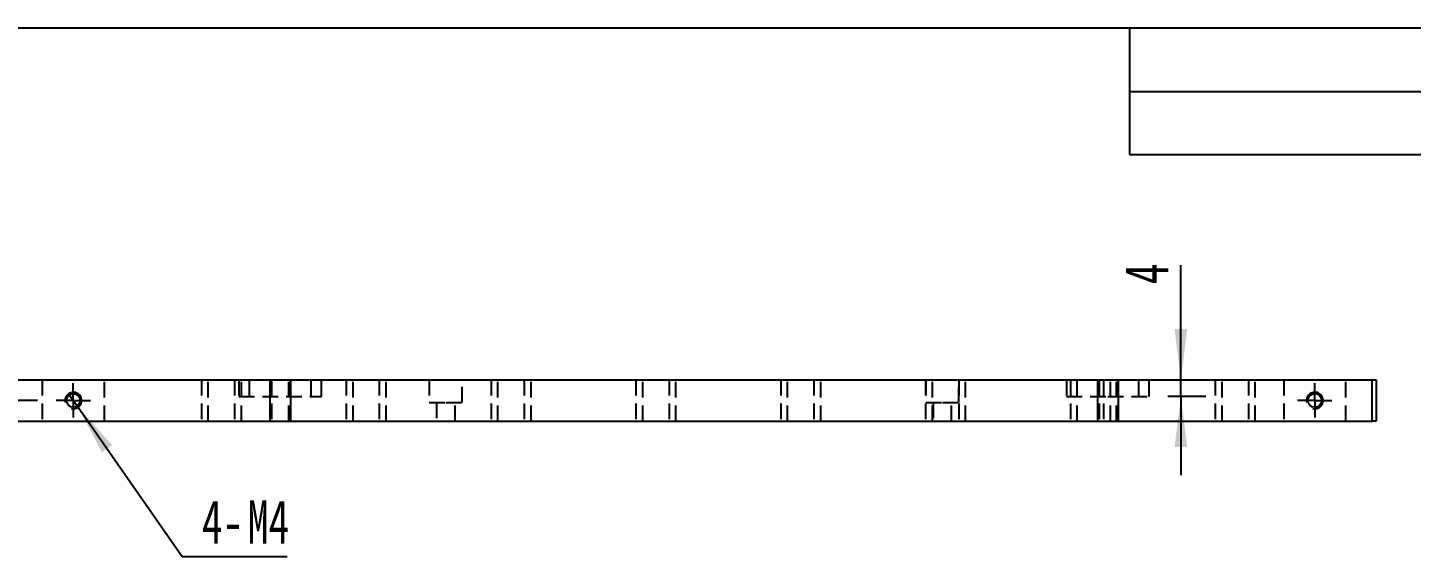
# Model space of a CAD drawing. Extents: x 2 to 292, y 3 to 207.
# Drawn here: x 58.4 to 169.9, y 164 to 206.6 of the extents above; entities that cross this region are included whole.
import ezdxf

# ---------------------------------------------------------------- set-up
doc = ezdxf.new("R2010")
doc.units = 0
doc.linetypes.add('SLD-实线', pattern=[0])
doc.linetypes.add('SLD-虚线', pattern=[1.905, 1.27, -0.635])
doc.layers.get('0').update_dxf_attribs({"linetype": 'CONTINUOUS'})
for name, color, linetype in [('图层7', 7, 'SLD-实线'), ('图框', 7, 'SLD-实线'), ('粗实线', 7, 'SLD-实线')]:
    doc.layers.add(name, color=color, linetype=linetype)
doc.styles.add('SLDTEXTSTYLE2', font='TXT', dxfattribs={"width": 0.7})
doc.dimstyles.new('SLDDIMSTYLE6', dxfattribs={"dimtxt": 3.5, "dimasz": 4.08, "dimexe": 0, "dimexo": 0.0625, "dimgap": 0.875, "dimtad": 0, "dimtih": 1, "dimtoh": 1, "dimlfac": 3, "dimrnd": 1e-09, "dimzin": 12, "dimtxsty": 'SLDTEXTSTYLE2', "dimblk1": 'NONE', "dimsah": 1, "dimcen": 0, "dimazin": 3, "dimtfac": 1, "dimtmove": 0, "dimatfit": 3, "dimtolj": 1, "dimtzin": 12})
doc.dimstyles.new('SLDDIMSTYLE8', dxfattribs={"dimtxt": 3.5, "dimasz": 4.08, "dimexe": 0, "dimexo": 0.0625, "dimgap": 0.875, "dimtad": 2, "dimlfac": 3, "dimrnd": 1e-09, "dimzin": 12, "dimtxsty": 'SLDTEXTSTYLE2', "dimsah": 1, "dimcen": 0.09, "dimazin": 3, "dimtfac": 1, "dimtmove": 0, "dimatfit": 3, "dimtolj": 1, "dimtzin": 12})

# ---------------------------------------------------------------- blocks, each defined once
blk = doc.blocks.new('_D_12')
at = {"layer": '图框'}
for p, q in [((151.34, 178.24), (151.34, 187.46)), ((151.34, 176.91), (151.34, 178.24)), ((150.29, 176.91), (153.34, 176.91)), ((151.34, 176.91), (151.34, 170.56))]:
    blk.add_line(p, q, dxfattribs=at)
for points in [[(151.34, 178.24), (151.85, 182.32), (150.83, 182.32)], [(151.34, 176.91), (150.83, 172.83), (151.85, 172.83)]]:
    blk.add_solid(points, dxfattribs=at)
at = {"layer": '图框', "insert": (146.83, 185.92), "char_height": 3.5, "attachment_point": 1, "rotation": 90, "style": 'SLDTEXTSTYLE2'}
blk.add_mtext('4', dxfattribs=at)
blk = doc.blocks.new('_D_14')
at = {"layer": '图框'}
for p, q in [((47.16, 176.57), (47.16, 182.92)), ((59.24, 176.57), (45.16, 176.57)), ((47.16, 176.57), (47.16, 174.91)), ((55.67, 174.91), (45.16, 174.91)), ((47.16, 174.91), (47.16, 166.9))]:
    blk.add_line(p, q, dxfattribs=at)
for points in [[(47.16, 176.57), (47.67, 180.65), (46.65, 180.65)], [(47.16, 174.91), (46.65, 170.83), (47.67, 170.83)]]:
    blk.add_solid(points, dxfattribs=at)
at = {"layer": '图框', "insert": (42.65, 166.9), "char_height": 3.5, "attachment_point": 1, "rotation": 90, "style": 'SLDTEXTSTYLE2'}
blk.add_mtext('5', dxfattribs=at)
blk = doc.blocks.new('_D_15')
at = {"layer": '图框'}
for p, q in [((61.74, 177.12), (62.51, 176.03)), ((62.51, 176.03), (70.9, 164.03)), ((70.9, 164.03), (79.35, 164.03))]:
    blk.add_line(p, q, dxfattribs=at)
blk.add_solid([(62.51, 176.03), (64.43, 172.39), (65.26, 172.97)], dxfattribs=at)
at = {"layer": '图框', "char_height": 3.5, "attachment_point": 1, "style": 'SLDTEXTSTYLE2'}
for s, insert in [('4-', (72.48, 168.55)), ('M4', (76.18, 168.55))]:
    blk.add_mtext(s, dxfattribs=dict(at, insert=insert))
blk = doc.blocks.new('_NONE')
blk = doc.blocks.new('SW_CENTERMARKSYMBOL_30')
at = {"layer": '图框', "color": 0}
for p, q in [((0, 0.83), (0, 1.38)), ((-0.83, 0), (-1.38, 0)), ((0, 0), (-0.83, 0)), ((0, 0), (0, 0.83)), ((0, 0), (0, -0.83)), ((0, 0), (0.83, 0)), ((0.83, 0), (1.38, 0)), ((0, -0.83), (0, -1.38))]:
    blk.add_line(p, q, dxfattribs=at)
blk = doc.blocks.new('SW_CENTERMARKSYMBOL_31')
at = {"layer": '图框', "color": 0}
for p, q in [((0, 0.83), (0, 1.38)), ((-0.83, 0), (-1.38, 0)), ((0, 0), (-0.83, 0)), ((0, 0), (0, 0.83)), ((0, 0), (0, -0.83)), ((0, 0), (0.83, 0)), ((0.83, 0), (1.38, 0)), ((0, -0.83), (0, -1.38))]:
    blk.add_line(p, q, dxfattribs=at)

msp = doc.modelspace()

# ---------------------------------------------------------------- linework, layer by layer
at = {"color": 7, "linetype": 'SLD-实线'}
for p, q in [((57.5083, 178.2393), (166.7416, 178.2393)), ((77.9583, 178.2393), (77.9583, 174.906)), ((77.9583, 178.2393), (77.9583, 174.906)), ((79.625, 178.2393), (79.625, 174.906)), ((79.625, 178.2393), (79.625, 174.906)), ((144.625, 178.2393), (144.625, 174.906)), ((144.625, 178.2393), (144.625, 174.906)), ((146.2916, 178.2393), (146.2916, 174.906)), ((146.2916, 178.2393), (146.2916, 174.906)), ((166.7416, 174.906), (166.7416, 178.2393)), ((166.7416, 178.2393), (167.075, 178.2393)), ((167.075, 178.2393), (167.075, 174.906)), ((57.5083, 174.906), (166.7416, 174.906)), ((167.075, 174.906), (166.7416, 174.906))]:
    msp.add_line(p, q, dxfattribs=at)
at = {"color": 7, "linetype": 'SLD-虚线'}
for p, q in [((59.625, 178.2393), (59.625, 174.906)), ((64.625, 174.906), (64.625, 178.2393)), ((72.44, 178.2393), (72.44, 174.906)), ((72.9966, 174.906), (72.9966, 178.2393)), ((75.1066, 178.2393), (75.1066, 174.906)), ((75.4583, 178.2393), (75.4583, 176.906)), ((75.6633, 174.906), (75.6633, 178.2393)), ((76.2916, 178.2393), (76.2916, 176.906)), ((78.0916, 178.2393), (78.0916, 174.906)), ((79.4916, 174.906), (79.4916, 178.2393)), ((81.2916, 176.906), (81.2916, 178.2393)), ((82.125, 176.906), (82.125, 178.2393)), ((84.1066, 178.2393), (84.1066, 174.906)), ((84.6633, 174.906), (84.6633, 178.2393)), ((86.7733, 178.2393), (86.7733, 174.906)), ((87.33, 174.906), (87.33, 178.2393)), ((90.7916, 178.2393), (90.7916, 176.406)), ((93.4583, 176.406), (93.4583, 178.2393)), ((95.7733, 178.2393), (95.7733, 174.906)), ((96.33, 174.906), (96.33, 178.2393)), ((98.44, 178.2393), (98.44, 174.906)), ((98.9966, 174.906), (98.9966, 178.2393)), ((107.44, 178.2393), (107.44, 174.906)), ((107.9966, 174.906), (107.9966, 178.2393)), ((110.1066, 178.2393), (110.1066, 174.906)), ((110.6633, 174.906), (110.6633, 178.2393)), ((119.1066, 178.2393), (119.1066, 174.906)), ((119.6633, 174.906), (119.6633, 178.2393)), ((121.7733, 178.2393), (121.7733, 174.906)), ((122.33, 174.906), (122.33, 178.2393)), ((130.7733, 178.2393), (130.7733, 174.906)), ((130.7916, 178.2393), (130.7916, 176.406)), ((131.33, 174.906), (131.33, 178.2393)), ((133.44, 178.2393), (133.44, 174.906)), ((133.4583, 176.406), (133.4583, 178.2393)), ((133.9966, 174.906), (133.9966, 178.2393)), ((142.125, 178.2393), (142.125, 176.906)), ((142.44, 178.2393), (142.44, 174.906)), ((142.9583, 178.2393), (142.9583, 176.906)), ((142.9966, 174.906), (142.9966, 178.2393)), ((144.7583, 178.2393), (144.7583, 174.906)), ((145.1066, 178.2393), (145.1066, 174.906)), ((145.6633, 174.906), (145.6633, 178.2393)), ((146.1583, 174.906), (146.1583, 178.2393)), ((147.9583, 176.906), (147.9583, 178.2393)), ((148.7916, 176.906), (148.7916, 178.2393)), ((154.1066, 178.2393), (154.1066, 174.906)), ((154.6633, 174.906), (154.6633, 178.2393)), ((156.7733, 178.2393), (156.7733, 174.906)), ((157.33, 174.906), (157.33, 178.2393)), ((159.625, 178.2393), (159.625, 174.906)), ((164.625, 174.906), (164.625, 178.2393)), ((75.4583, 176.906), (82.125, 176.906)), ((90.7916, 176.406), (92.125, 176.406)), ((91.375, 176.406), (91.375, 174.906)), ((92.125, 176.406), (93.4583, 176.406)), ((92.875, 174.906), (92.875, 176.406)), ((130.7916, 176.406), (132.125, 176.406)), ((131.375, 176.406), (131.375, 174.906)), ((132.125, 176.406), (133.4583, 176.406)), ((132.875, 174.906), (132.875, 176.406)), ((142.125, 176.906), (145.4583, 176.906)), ((145.4583, 176.906), (148.7916, 176.906))]:
    msp.add_line(p, q, dxfattribs=at)
at = {"color": 7, "linetype": 'SLD-实线'}
for centre in [(62.125, 176.5727), (162.125, 176.5727)]:
    msp.add_circle(centre, 0.55, dxfattribs=at)
for centre in [(62.125, 176.5727), (62.125, 176.5727), (162.125, 176.5727), (162.125, 176.5727)]:
    msp.add_arc(centre, 0.6667, 255, 195, dxfattribs=at)
at = {"color": 7, "linetype": 'SLD-虚线'}
for points, knots in [([(61.575, 176.5727), (61.5762, 176.6357), (61.5775, 176.703), (61.609, 176.7595), (61.611, 176.7631)], [0, 0, 0, 0, 0.936196323, 1, 1, 1, 1]), ([(62.6689, 176.6027), (62.6719, 176.5544), (62.6766, 176.4775), (62.645, 176.4084), (62.6333, 176.3827)], [0, 0, 0, 0, 0.62815145, 1, 1, 1, 1]), ([(161.575, 176.5727), (161.5756, 176.6359), (161.5763, 176.6995), (161.6055, 176.753), (161.6057, 176.7534)], [0, 0, 0, 0, 0.992670184, 1, 1, 1, 1]), ([(162.6689, 176.6027), (162.6719, 176.5544), (162.6766, 176.4775), (162.645, 176.4084), (162.6333, 176.3827)], [0, 0, 0, 0, 0.62814648, 1, 1, 1, 1])]:
    msp.add_open_spline(points, degree=3, knots=knots, dxfattribs=at)
at = {"layer": '图层7', "color": 5}
for p, q in [((147.2034, 206.5709), (147.2034, 196.3543)), ((147.2034, 201.4421), (292.2034, 201.4421)), ((147.2034, 196.3543), (292.2034, 196.3543))]:
    msp.add_line(p, q, dxfattribs=at)
at = {"layer": '粗实线', "color": 5}
msp.add_line((2.2034, 206.5709), (292.2034, 206.5709), dxfattribs=at)

# ---------------------------------------------------------------- block references
at = {"layer": '图框'}
for name, p in [('SW_CENTERMARKSYMBOL_30', (62.125, 176.5727)), ('SW_CENTERMARKSYMBOL_31', (162.125, 176.5727))]:
    msp.add_blockref(name, p, dxfattribs=at)

# ---------------------------------------------------------------- dimensions: what is measured, and where the dimension line sits
for base, p1, p2, picture, middle in [((151.3418, 178.2393), (148.7916, 176.906), (167.075, 178.2393), '_D_12', (151.3418, 186.6921)), ((47.1583, 174.906), (60.7416, 176.5727), (57.175, 174.906), '_D_14', (47.1583, 167.6709))]:
    dim = msp.add_linear_dim(base=base, p1=p1, p2=p2, angle=90, dimstyle='SLDDIMSTYLE8', dxfattribs=at)
    dim.commit()
    dim.dimension.update_dxf_attribs({"geometry": picture, "text_midpoint": middle, "dimtype": 160})
dim = msp.add_diameter_dim_2p(p1=(61.7429, 177.119), p2=(62.5071, 176.0264), text='4-<>', dimstyle='SLDDIMSTYLE6', dxfattribs=at)
dim.commit()
dim.dimension.update_dxf_attribs({"geometry": '_D_15', "text_midpoint": (75.9146, 166.2001), "dimtype": 163})

doc.saveas('drawing.dxf')
